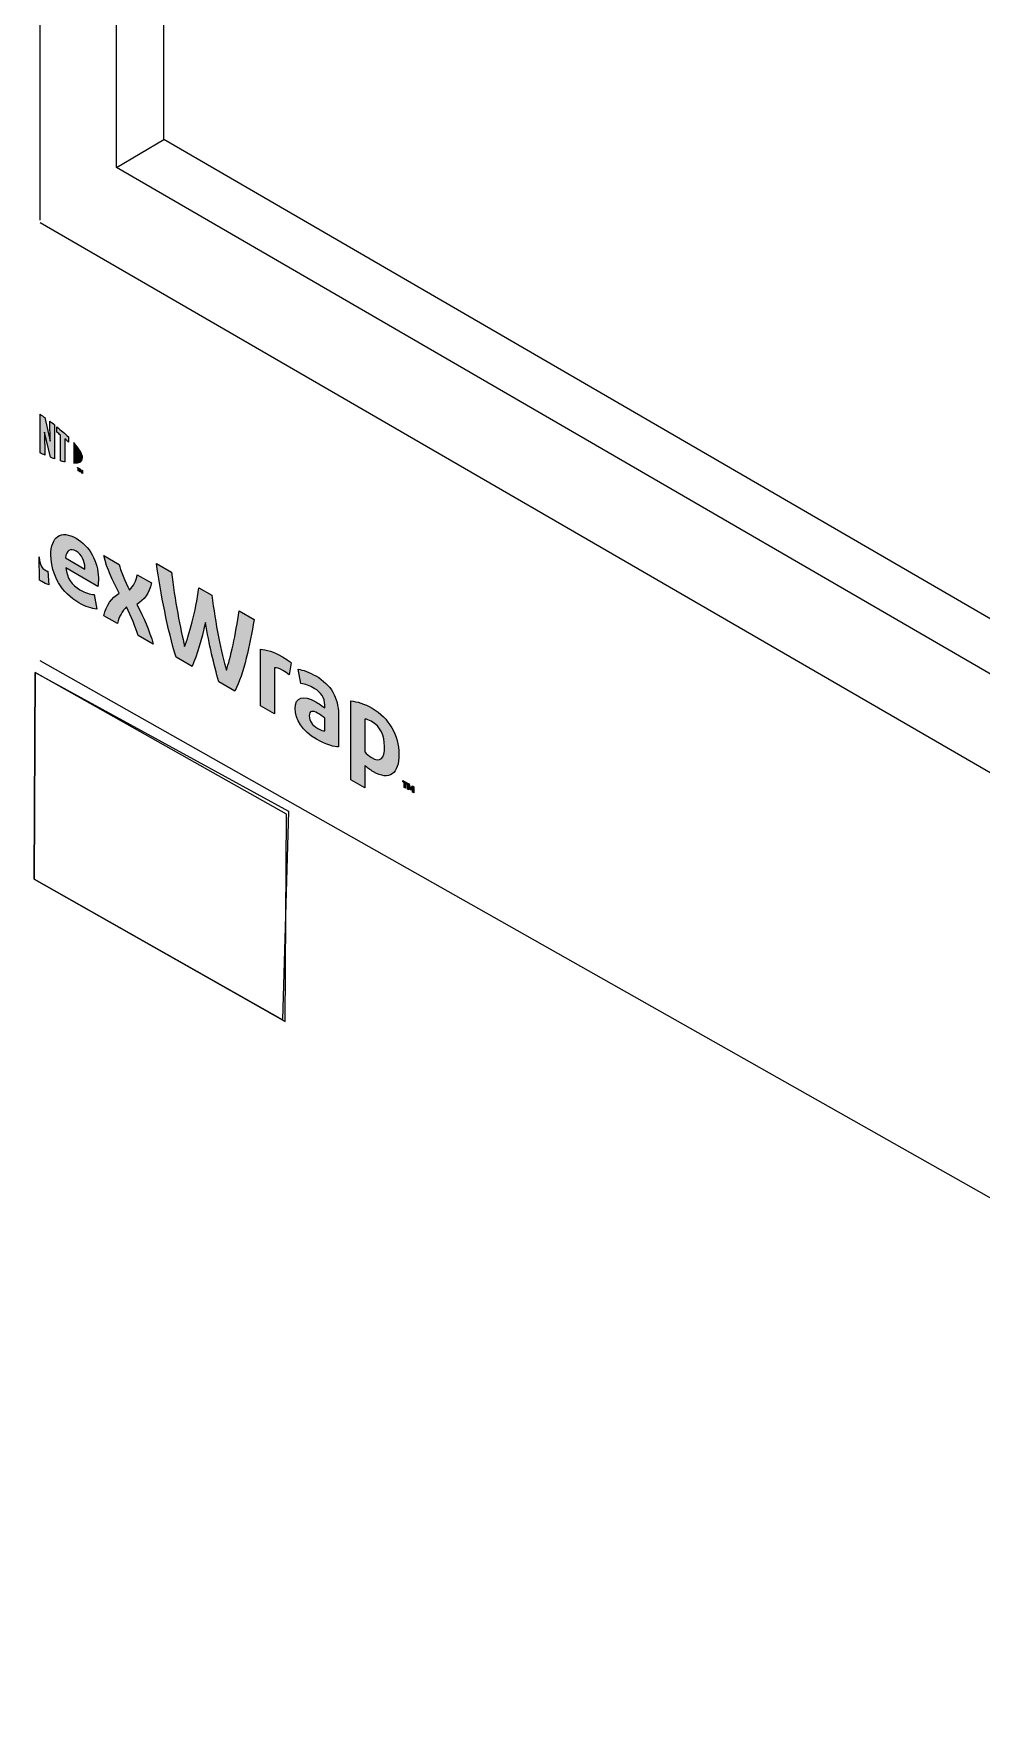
# Model space of a CAD drawing. Header units: inches. Extents: x -20.7 to 76.3, y -55.2 to 19.1.
# Drawn here: x 46.019 to 46.774, y -44.86 to -43.513 of the extents above; entities that cross this region are included whole.
import ezdxf

# ---------------------------------------------------------------- set-up
doc = ezdxf.new("R2010")
doc.units = ezdxf.units.IN
doc.header["$MEASUREMENT"] = 0
doc.linetypes.add('AI-Linetype-7', pattern=[1.199738, 0.599869, -0.119974, 0.119974, -0.119974, 0.119974, -0.119974])
for name, color, linetype, lineweight in [('G-ANNO-TTLB', 7, 'Continuous', 0), ('TYVEK', 7, 'Continuous', 0), ('wall scratch', 7, 'Continuous', 0)]:
    doc.layers.add(name, color=color, linetype=linetype, lineweight=lineweight)

# ---------------------------------------------------------------- blocks, each defined once
blk = doc.blocks.new('Block_118')
at = {"layer": 'TYVEK', "color": 1, "lineweight": 25, "true_color": 0xff0000}
for points in [[(45.7603, -43.6069)], [(47.2694, -44.4799)]]:
    blk.add_lwpolyline(points, dxfattribs=at)
blk = doc.blocks.new('Block_119')
at = {"layer": 'TYVEK', "color": 4, "lineweight": 25, "true_color": 0x00ffff}
for points in [[(46.748, -43.7249)], [(46.4658, -43.8861)]]:
    blk.add_lwpolyline(points, dxfattribs=at)
blk = doc.blocks.new('Block_123')
at = {"layer": 'TYVEK', "true_color": 0x003b71, "transparency": 33554687}
h = blk.add_hatch(color=156, dxfattribs=at)
h.dxf.hatch_style = 2
edge = h.paths.add_edge_path()
edge.add_spline(control_points=[(46.2881, -44.0894), (46.2857, -44.088), (46.2844, -44.0867), (46.2828, -44.085), (46.2828, -44.085), (46.2828, -44.0588), (46.2828, -44.0588), (46.2845, -44.059), (46.286, -44.0594), (46.288, -44.0606), (46.2955, -44.0648), (46.2985, -44.0722), (46.2985, -44.0807), (46.2986, -44.0904), (46.2953, -44.0935), (46.2881, -44.0894)], knot_values=[0, 0, 0, 0, 1, 1, 1, 2, 2, 2, 3, 3, 3, 4, 4, 4, 5, 5, 5, 5], degree=3, periodic=0)
edge = h.paths.add_edge_path()
edge.add_spline(control_points=[(46.2886, -44.0501), (46.2827, -44.0468), (46.2762, -44.0447), (46.2716, -44.0444), (46.2716, -44.0444), (46.2718, -44.1071), (46.2718, -44.1071), (46.2718, -44.1071), (46.2829, -44.1135), (46.2829, -44.1135), (46.2829, -44.1135), (46.2828, -44.0957), (46.2828, -44.0957), (46.2849, -44.0978), (46.2869, -44.0992), (46.2898, -44.1008), (46.3025, -44.1082), (46.3101, -44.1023), (46.31, -44.0868), (46.31, -44.0718), (46.302, -44.0578), (46.2886, -44.0501)], knot_values=[0, 0, 0, 0, 1, 1, 1, 2, 2, 2, 3, 3, 3, 4, 4, 4, 5, 5, 5, 6, 6, 6, 7, 7, 7, 7], degree=3, periodic=0)
h = blk.add_hatch(color=156, dxfattribs=at)
h.dxf.hatch_style = 2
edge = h.paths.add_edge_path()
edge.add_spline(control_points=[(46.313, -44.1076), (46.313, -44.1076), (46.313, -44.1087), (46.313, -44.1087), (46.313, -44.1087), (46.3141, -44.1093), (46.3141, -44.1093), (46.3141, -44.1093), (46.3142, -44.1132), (46.3142, -44.1132), (46.3142, -44.1132), (46.3153, -44.1137), (46.3153, -44.1137), (46.3153, -44.1137), (46.3153, -44.11), (46.3153, -44.11), (46.3153, -44.11), (46.3164, -44.1106), (46.3164, -44.1106), (46.3164, -44.1106), (46.3164, -44.1095), (46.3164, -44.1095), (46.3164, -44.1095), (46.313, -44.1076), (46.313, -44.1076)], knot_values=[0, 0, 0, 0, 1, 1, 1, 2, 2, 2, 3, 3, 3, 4, 4, 4, 5, 5, 5, 6, 6, 6, 7, 7, 7, 8, 8, 8, 8], degree=3, periodic=0)
edge = h.paths.add_edge_path()
edge.add_spline(control_points=[(46.3206, -44.112), (46.3202, -44.1129), (46.3198, -44.1135), (46.3193, -44.114), (46.3189, -44.113), (46.3185, -44.1119), (46.3181, -44.1105), (46.3181, -44.1105), (46.3169, -44.1098), (46.3169, -44.1098), (46.3169, -44.1098), (46.3169, -44.1146), (46.3169, -44.1146), (46.3169, -44.1146), (46.318, -44.1152), (46.318, -44.1152), (46.318, -44.1152), (46.318, -44.1131), (46.318, -44.1131), (46.318, -44.1131), (46.3179, -44.1122), (46.3179, -44.1122), (46.3183, -44.1132), (46.3187, -44.1141), (46.319, -44.1149), (46.319, -44.1149), (46.3197, -44.1154), (46.3197, -44.1154), (46.32, -44.115), (46.3204, -44.1144), (46.3208, -44.1139), (46.3208, -44.1139), (46.3207, -44.1146), (46.3207, -44.1146), (46.3207, -44.1146), (46.3207, -44.1169), (46.3207, -44.1169), (46.3207, -44.1169), (46.3218, -44.1175), (46.3218, -44.1175), (46.3218, -44.1175), (46.3218, -44.1127), (46.3218, -44.1127), (46.3218, -44.1127), (46.3206, -44.112), (46.3206, -44.112)], knot_values=[0, 0, 0, 0, 1, 1, 1, 2, 2, 2, 3, 3, 3, 4, 4, 4, 5, 5, 5, 6, 6, 6, 7, 7, 7, 8, 8, 8, 9, 9, 9, 10, 10, 10, 11, 11, 11, 12, 12, 12, 13, 13, 13, 14, 14, 14, 15, 15, 15, 15], degree=3, periodic=0)
at = {"layer": 'TYVEK'}
for points, knots in [([(46.2886, -44.0501), (46.2827, -44.0468), (46.2762, -44.0447), (46.2716, -44.0444), (46.2716, -44.0444), (46.2718, -44.1071), (46.2718, -44.1071), (46.2718, -44.1071), (46.2829, -44.1135), (46.2829, -44.1135), (46.2829, -44.1135), (46.2828, -44.0957), (46.2828, -44.0957), (46.2849, -44.0978), (46.2869, -44.0992), (46.2898, -44.1008), (46.3025, -44.1082), (46.3101, -44.1023), (46.31, -44.0868), (46.31, -44.0718), (46.302, -44.0578), (46.2886, -44.0501)], [0, 0, 0, 0, 1, 1, 1, 2, 2, 2, 3, 3, 3, 4, 4, 4, 5, 5, 5, 6, 6, 6, 7, 7, 7, 7]), ([(46.2881, -44.0894), (46.2857, -44.088), (46.2844, -44.0867), (46.2828, -44.085), (46.2828, -44.085), (46.2828, -44.0588), (46.2828, -44.0588), (46.2845, -44.059), (46.286, -44.0594), (46.288, -44.0606), (46.2955, -44.0648), (46.2985, -44.0722), (46.2985, -44.0807), (46.2986, -44.0904), (46.2953, -44.0935), (46.2881, -44.0894)], [0, 0, 0, 0, 1, 1, 1, 2, 2, 2, 3, 3, 3, 4, 4, 4, 5, 5, 5, 5]), ([(46.313, -44.1076), (46.313, -44.1076), (46.313, -44.1087), (46.313, -44.1087), (46.313, -44.1087), (46.3141, -44.1093), (46.3141, -44.1093), (46.3141, -44.1093), (46.3142, -44.1132), (46.3142, -44.1132), (46.3142, -44.1132), (46.3153, -44.1137), (46.3153, -44.1137), (46.3153, -44.1137), (46.3153, -44.11), (46.3153, -44.11), (46.3153, -44.11), (46.3164, -44.1106), (46.3164, -44.1106), (46.3164, -44.1106), (46.3164, -44.1095), (46.3164, -44.1095), (46.3164, -44.1095), (46.313, -44.1076), (46.313, -44.1076)], [0, 0, 0, 0, 1, 1, 1, 2, 2, 2, 3, 3, 3, 4, 4, 4, 5, 5, 5, 6, 6, 6, 7, 7, 7, 8, 8, 8, 8]), ([(46.3206, -44.112), (46.3202, -44.1129), (46.3198, -44.1135), (46.3193, -44.114), (46.3189, -44.113), (46.3185, -44.1119), (46.3181, -44.1105), (46.3181, -44.1105), (46.3169, -44.1098), (46.3169, -44.1098), (46.3169, -44.1098), (46.3169, -44.1146), (46.3169, -44.1146), (46.3169, -44.1146), (46.318, -44.1152), (46.318, -44.1152), (46.318, -44.1152), (46.318, -44.1131), (46.318, -44.1131), (46.318, -44.1131), (46.3179, -44.1122), (46.3179, -44.1122), (46.3183, -44.1132), (46.3187, -44.1141), (46.319, -44.1149), (46.319, -44.1149), (46.3197, -44.1154), (46.3197, -44.1154), (46.32, -44.115), (46.3204, -44.1144), (46.3208, -44.1139), (46.3208, -44.1139), (46.3207, -44.1146), (46.3207, -44.1146), (46.3207, -44.1146), (46.3207, -44.1169), (46.3207, -44.1169), (46.3207, -44.1169), (46.3218, -44.1175), (46.3218, -44.1175), (46.3218, -44.1175), (46.3218, -44.1127), (46.3218, -44.1127), (46.3218, -44.1127), (46.3206, -44.112), (46.3206, -44.112)], [0, 0, 0, 0, 1, 1, 1, 2, 2, 2, 3, 3, 3, 4, 4, 4, 5, 5, 5, 6, 6, 6, 7, 7, 7, 8, 8, 8, 9, 9, 9, 10, 10, 10, 11, 11, 11, 12, 12, 12, 13, 13, 13, 14, 14, 14, 15, 15, 15, 15])]:
    blk.add_open_spline(points, degree=3, knots=knots, dxfattribs=at)
blk = doc.blocks.new('Block_122')
at = {"layer": 'TYVEK'}
blk.add_blockref('Block_123', (0, 0), dxfattribs=at)
blk = doc.blocks.new('Block_129')
at = {"layer": 'TYVEK', "color": 4, "lineweight": 25, "true_color": 0x00ffff}
blk.add_lwpolyline([(47.1721, -44.6612), (46.0243, -44.0125), (46.0243, -44.0125)], dxfattribs=at)
blk = doc.blocks.new('Block_131')
at = {"layer": 'TYVEK', "true_color": 0x003b71, "transparency": 33554687}
h = blk.add_hatch(color=156, dxfattribs=at)
h.dxf.hatch_style = 2
edge = h.paths.add_edge_path()
edge.add_spline(control_points=[(46.0598, -43.9394), (46.0598, -43.9394), (46.0443, -43.9304), (46.0443, -43.9304), (46.0451, -43.9245), (46.0481, -43.9225), (46.0529, -43.9251), (46.0573, -43.9277), (46.0598, -43.933), (46.0598, -43.9382), (46.0598, -43.9382), (46.0598, -43.9394), (46.0598, -43.9394)], knot_values=[0, 0, 0, 0, 1, 1, 1, 2, 2, 2, 3, 3, 3, 4, 4, 4, 4], degree=3, periodic=0)
edge = h.paths.add_edge_path()
edge.add_spline(control_points=[(46.0706, -43.9463), (46.0705, -43.9337), (46.0635, -43.921), (46.0529, -43.9148), (46.0409, -43.908), (46.0327, -43.9134), (46.0327, -43.9283), (46.0328, -43.944), (46.0417, -43.9587), (46.0549, -43.9662), (46.0602, -43.9693), (46.0655, -43.971), (46.0692, -43.9712), (46.0692, -43.9712), (46.0673, -43.9597), (46.0673, -43.9597), (46.0638, -43.9594), (46.06, -43.9583), (46.0559, -43.9559), (46.0494, -43.9521), (46.0456, -43.9466), (46.0445, -43.9384), (46.0445, -43.9384), (46.0702, -43.9532), (46.0702, -43.9532), (46.0704, -43.9515), (46.0706, -43.9491), (46.0706, -43.9463)], knot_values=[0, 0, 0, 0, 1, 1, 1, 2, 2, 2, 3, 3, 3, 4, 4, 4, 5, 5, 5, 6, 6, 6, 7, 7, 7, 8, 8, 8, 9, 9, 9, 9], degree=3, periodic=0)
h = blk.add_hatch(color=156, dxfattribs=at)
h.dxf.hatch_style = 2
edge = h.paths.add_edge_path()
edge.add_spline(control_points=[(46.0303, -43.9411), (46.0295, -43.9409), (46.0287, -43.9405), (46.0279, -43.94), (46.0256, -43.9387), (46.0243, -43.9365), (46.0238, -43.9335), (46.0236, -43.9324), (46.0235, -43.9311), (46.0235, -43.9297), (46.0235, -43.9297), (46.0236, -43.9482), (46.0236, -43.9482), (46.0242, -43.9486), (46.0247, -43.9489), (46.0254, -43.9493), (46.027, -43.9503), (46.0296, -43.9513), (46.0311, -43.9519), (46.0311, -43.9519), (46.0303, -43.9411), (46.0303, -43.9411)], knot_values=[0, 0, 0, 0, 1, 1, 1, 2, 2, 2, 3, 3, 3, 4, 4, 4, 5, 5, 5, 6, 6, 6, 7, 7, 7, 7], degree=3, periodic=0)
h = blk.add_hatch(color=156, dxfattribs=at)
h.dxf.hatch_style = 2
edge = h.paths.add_edge_path()
edge.add_spline(control_points=[(46.1011, -43.9675), (46.1072, -43.9638), (46.1108, -43.959), (46.1129, -43.9504), (46.1129, -43.9504), (46.1014, -43.9439), (46.1014, -43.9439), (46.1009, -43.9488), (46.0983, -43.9528), (46.0953, -43.9563), (46.0917, -43.9489), (46.0881, -43.9404), (46.087, -43.9356), (46.087, -43.9356), (46.0749, -43.9286), (46.0749, -43.9286), (46.0775, -43.9394), (46.0818, -43.9484), (46.0872, -43.9585), (46.0807, -43.9626), (46.077, -43.9679), (46.0749, -43.9766), (46.0749, -43.9766), (46.0858, -43.9828), (46.0858, -43.9828), (46.0869, -43.9768), (46.0899, -43.9729), (46.0929, -43.9695), (46.0964, -43.9766), (46.1005, -43.986), (46.1022, -43.9923), (46.1022, -43.9923), (46.1143, -43.9992), (46.1143, -43.9992), (46.111, -43.9874), (46.107, -43.9785), (46.1011, -43.9675)], knot_values=[0, 0, 0, 0, 1, 1, 1, 2, 2, 2, 3, 3, 3, 4, 4, 4, 5, 5, 5, 6, 6, 6, 7, 7, 7, 8, 8, 8, 9, 9, 9, 10, 10, 10, 11, 11, 11, 12, 12, 12, 12], degree=3, periodic=0)
h = blk.add_hatch(color=156, dxfattribs=at)
h.dxf.hatch_style = 2
edge = h.paths.add_edge_path()
edge.add_spline(control_points=[(46.1826, -43.9727), (46.1802, -43.9911), (46.1757, -44.0108), (46.1725, -44.0199), (46.1688, -44.0068), (46.1635, -43.9821), (46.161, -43.9602), (46.161, -43.9602), (46.1506, -43.9542), (46.1506, -43.9542), (46.1482, -43.9734), (46.1428, -43.9919), (46.1393, -44.0009), (46.136, -43.988), (46.1313, -43.963), (46.1287, -43.9418), (46.1287, -43.9418), (46.1169, -43.935), (46.1169, -43.935), (46.12, -43.9586), (46.1259, -43.9878), (46.1324, -44.0096), (46.1324, -44.0096), (46.1452, -44.017), (46.1452, -44.017), (46.1493, -44.0075), (46.1527, -43.9958), (46.1558, -43.982), (46.1588, -43.9992), (46.1625, -44.0151), (46.1665, -44.0292), (46.1665, -44.0292), (46.1794, -44.0365), (46.1794, -44.0365), (46.1862, -44.0225), (46.1915, -43.9997), (46.1946, -43.9796), (46.1946, -43.9796), (46.1826, -43.9727), (46.1826, -43.9727)], knot_values=[0, 0, 0, 0, 1, 1, 1, 2, 2, 2, 3, 3, 3, 4, 4, 4, 5, 5, 5, 6, 6, 6, 7, 7, 7, 8, 8, 8, 9, 9, 9, 10, 10, 10, 11, 11, 11, 12, 12, 12, 13, 13, 13, 13], degree=3, periodic=0)
h = blk.add_hatch(color=156, dxfattribs=at)
h.dxf.hatch_style = 2
edge = h.paths.add_edge_path()
edge.add_spline(control_points=[(46.2167, -44.0089), (46.2108, -44.0055), (46.204, -44.0032), (46.1996, -44.0032), (46.1996, -44.0032), (46.1997, -44.0482), (46.1997, -44.0482), (46.1997, -44.0482), (46.2109, -44.0547), (46.2109, -44.0547), (46.2109, -44.0547), (46.2108, -44.0179), (46.2108, -44.0179), (46.2126, -44.0179), (46.2146, -44.0183), (46.2176, -44.0201), (46.2193, -44.0211), (46.2211, -44.0223), (46.2225, -44.0237), (46.2225, -44.0237), (46.2241, -44.0139), (46.2241, -44.0139), (46.2225, -44.0125), (46.2196, -44.0106), (46.2167, -44.0089)], knot_values=[0, 0, 0, 0, 1, 1, 1, 2, 2, 2, 3, 3, 3, 4, 4, 4, 5, 5, 5, 6, 6, 6, 7, 7, 7, 8, 8, 8, 8], degree=3, periodic=0)
h = blk.add_hatch(color=156, dxfattribs=at)
h.dxf.hatch_style = 2
edge = h.paths.add_edge_path()
edge.add_spline(control_points=[(46.251, -44.0682), (46.2498, -44.0683), (46.2477, -44.0677), (46.2453, -44.0662), (46.2409, -44.0637), (46.2386, -44.0603), (46.2385, -44.0563), (46.2385, -44.0519), (46.2414, -44.0519), (46.2452, -44.0541), (46.2471, -44.0551), (46.2491, -44.0566), (46.251, -44.0581), (46.251, -44.0581), (46.251, -44.0682), (46.251, -44.0682)], knot_values=[0, 0, 0, 0, 1, 1, 1, 2, 2, 2, 3, 3, 3, 4, 4, 4, 5, 5, 5, 5], degree=3, periodic=0)
edge = h.paths.add_edge_path()
edge.add_spline(control_points=[(46.2618, -44.0548), (46.2618, -44.0421), (46.2559, -44.0314), (46.2439, -44.0245), (46.2389, -44.0216), (46.2333, -44.0195), (46.2298, -44.0192), (46.2298, -44.0192), (46.2318, -44.0305), (46.2318, -44.0305), (46.2352, -44.0309), (46.239, -44.0324), (46.2426, -44.0344), (46.248, -44.0376), (46.2509, -44.0419), (46.251, -44.0476), (46.251, -44.0476), (46.251, -44.0499), (46.251, -44.0499), (46.2489, -44.0484), (46.246, -44.0464), (46.2437, -44.045), (46.2339, -44.0395), (46.2273, -44.0411), (46.2273, -44.0505), (46.2273, -44.0589), (46.233, -44.0685), (46.2442, -44.0749), (46.2524, -44.0796), (46.2586, -44.081), (46.2619, -44.081), (46.2619, -44.081), (46.2618, -44.0548), (46.2618, -44.0548)], knot_values=[0, 0, 0, 0, 1, 1, 1, 2, 2, 2, 3, 3, 3, 4, 4, 4, 5, 5, 5, 6, 6, 6, 7, 7, 7, 8, 8, 8, 9, 9, 9, 10, 10, 10, 11, 11, 11, 11], degree=3, periodic=0)
at = {"layer": 'TYVEK'}
for points, knots in [([(46.0706, -43.9463), (46.0705, -43.9337), (46.0635, -43.921), (46.0529, -43.9148), (46.0409, -43.908), (46.0327, -43.9134), (46.0327, -43.9283), (46.0328, -43.944), (46.0417, -43.9587), (46.0549, -43.9662), (46.0602, -43.9693), (46.0655, -43.971), (46.0692, -43.9712), (46.0692, -43.9712), (46.0673, -43.9597), (46.0673, -43.9597), (46.0638, -43.9594), (46.06, -43.9583), (46.0559, -43.9559), (46.0494, -43.9521), (46.0456, -43.9466), (46.0445, -43.9384), (46.0445, -43.9384), (46.0702, -43.9532), (46.0702, -43.9532), (46.0704, -43.9515), (46.0706, -43.9491), (46.0706, -43.9463)], [0, 0, 0, 0, 1, 1, 1, 2, 2, 2, 3, 3, 3, 4, 4, 4, 5, 5, 5, 6, 6, 6, 7, 7, 7, 8, 8, 8, 9, 9, 9, 9]), ([(46.0303, -43.9411), (46.0295, -43.9409), (46.0287, -43.9405), (46.0279, -43.94), (46.0256, -43.9387), (46.0243, -43.9365), (46.0238, -43.9335), (46.0236, -43.9324), (46.0235, -43.9311), (46.0235, -43.9297), (46.0235, -43.9297), (46.0236, -43.9482), (46.0236, -43.9482), (46.0242, -43.9486), (46.0247, -43.9489), (46.0254, -43.9493), (46.027, -43.9503), (46.0296, -43.9513), (46.0311, -43.9519), (46.0311, -43.9519), (46.0303, -43.9411), (46.0303, -43.9411)], [0, 0, 0, 0, 1, 1, 1, 2, 2, 2, 3, 3, 3, 4, 4, 4, 5, 5, 5, 6, 6, 6, 7, 7, 7, 7]), ([(46.0598, -43.9394), (46.0598, -43.9394), (46.0443, -43.9304), (46.0443, -43.9304), (46.0451, -43.9245), (46.0481, -43.9225), (46.0529, -43.9251), (46.0573, -43.9277), (46.0598, -43.933), (46.0598, -43.9382), (46.0598, -43.9382), (46.0598, -43.9394), (46.0598, -43.9394)], [0, 0, 0, 0, 1, 1, 1, 2, 2, 2, 3, 3, 3, 4, 4, 4, 4]), ([(46.1011, -43.9675), (46.1072, -43.9638), (46.1108, -43.959), (46.1129, -43.9504), (46.1129, -43.9504), (46.1014, -43.9439), (46.1014, -43.9439), (46.1009, -43.9488), (46.0983, -43.9528), (46.0953, -43.9563), (46.0917, -43.9489), (46.0881, -43.9404), (46.087, -43.9356), (46.087, -43.9356), (46.0749, -43.9286), (46.0749, -43.9286), (46.0775, -43.9394), (46.0818, -43.9484), (46.0872, -43.9585), (46.0807, -43.9626), (46.077, -43.9679), (46.0749, -43.9766), (46.0749, -43.9766), (46.0858, -43.9828), (46.0858, -43.9828), (46.0869, -43.9768), (46.0899, -43.9729), (46.0929, -43.9695), (46.0964, -43.9766), (46.1005, -43.986), (46.1022, -43.9923), (46.1022, -43.9923), (46.1143, -43.9992), (46.1143, -43.9992), (46.111, -43.9874), (46.107, -43.9785), (46.1011, -43.9675)], [0, 0, 0, 0, 1, 1, 1, 2, 2, 2, 3, 3, 3, 4, 4, 4, 5, 5, 5, 6, 6, 6, 7, 7, 7, 8, 8, 8, 9, 9, 9, 10, 10, 10, 11, 11, 11, 12, 12, 12, 12]), ([(46.1826, -43.9727), (46.1802, -43.9911), (46.1757, -44.0108), (46.1725, -44.0199), (46.1688, -44.0068), (46.1635, -43.9821), (46.161, -43.9602), (46.161, -43.9602), (46.1506, -43.9542), (46.1506, -43.9542), (46.1482, -43.9734), (46.1428, -43.9919), (46.1393, -44.0009), (46.136, -43.988), (46.1313, -43.963), (46.1287, -43.9418), (46.1287, -43.9418), (46.1169, -43.935), (46.1169, -43.935), (46.12, -43.9586), (46.1259, -43.9878), (46.1324, -44.0096), (46.1324, -44.0096), (46.1452, -44.017), (46.1452, -44.017), (46.1493, -44.0075), (46.1527, -43.9958), (46.1558, -43.982), (46.1588, -43.9992), (46.1625, -44.0151), (46.1665, -44.0292), (46.1665, -44.0292), (46.1794, -44.0365), (46.1794, -44.0365), (46.1862, -44.0225), (46.1915, -43.9997), (46.1946, -43.9796), (46.1946, -43.9796), (46.1826, -43.9727), (46.1826, -43.9727)], [0, 0, 0, 0, 1, 1, 1, 2, 2, 2, 3, 3, 3, 4, 4, 4, 5, 5, 5, 6, 6, 6, 7, 7, 7, 8, 8, 8, 9, 9, 9, 10, 10, 10, 11, 11, 11, 12, 12, 12, 13, 13, 13, 13]), ([(46.2167, -44.0089), (46.2108, -44.0055), (46.204, -44.0032), (46.1996, -44.0032), (46.1996, -44.0032), (46.1997, -44.0482), (46.1997, -44.0482), (46.1997, -44.0482), (46.2109, -44.0547), (46.2109, -44.0547), (46.2109, -44.0547), (46.2108, -44.0179), (46.2108, -44.0179), (46.2126, -44.0179), (46.2146, -44.0183), (46.2176, -44.0201), (46.2193, -44.0211), (46.2211, -44.0223), (46.2225, -44.0237), (46.2225, -44.0237), (46.2241, -44.0139), (46.2241, -44.0139), (46.2225, -44.0125), (46.2196, -44.0106), (46.2167, -44.0089)], [0, 0, 0, 0, 1, 1, 1, 2, 2, 2, 3, 3, 3, 4, 4, 4, 5, 5, 5, 6, 6, 6, 7, 7, 7, 8, 8, 8, 8]), ([(46.2618, -44.0548), (46.2618, -44.0421), (46.2559, -44.0314), (46.2439, -44.0245), (46.2389, -44.0216), (46.2333, -44.0195), (46.2298, -44.0192), (46.2298, -44.0192), (46.2318, -44.0305), (46.2318, -44.0305), (46.2352, -44.0309), (46.239, -44.0324), (46.2426, -44.0344), (46.248, -44.0376), (46.2509, -44.0419), (46.251, -44.0476), (46.251, -44.0476), (46.251, -44.0499), (46.251, -44.0499), (46.2489, -44.0484), (46.246, -44.0464), (46.2437, -44.045), (46.2339, -44.0395), (46.2273, -44.0411), (46.2273, -44.0505), (46.2273, -44.0589), (46.233, -44.0685), (46.2442, -44.0749), (46.2524, -44.0796), (46.2586, -44.081), (46.2619, -44.081), (46.2619, -44.081), (46.2618, -44.0548), (46.2618, -44.0548)], [0, 0, 0, 0, 1, 1, 1, 2, 2, 2, 3, 3, 3, 4, 4, 4, 5, 5, 5, 6, 6, 6, 7, 7, 7, 8, 8, 8, 9, 9, 9, 10, 10, 10, 11, 11, 11, 11]), ([(46.251, -44.0682), (46.2498, -44.0683), (46.2477, -44.0677), (46.2453, -44.0662), (46.2409, -44.0637), (46.2386, -44.0603), (46.2385, -44.0563), (46.2385, -44.0519), (46.2414, -44.0519), (46.2452, -44.0541), (46.2471, -44.0551), (46.2491, -44.0566), (46.251, -44.0581), (46.251, -44.0581), (46.251, -44.0682), (46.251, -44.0682)], [0, 0, 0, 0, 1, 1, 1, 2, 2, 2, 3, 3, 3, 4, 4, 4, 5, 5, 5, 5])]:
    blk.add_open_spline(points, degree=3, knots=knots, dxfattribs=at)
blk = doc.blocks.new('Block_132')
at = {"layer": 'TYVEK', "true_color": 0x003b71, "transparency": 33554687}
h = blk.add_hatch(color=156, dxfattribs=at)
h.dxf.hatch_style = 2
edge = h.paths.add_edge_path()
edge.add_spline(control_points=[(46.0322, -43.8375), (46.0322, -43.8375), (46.0279, -43.8187), (46.0279, -43.8187), (46.0267, -43.8179), (46.0253, -43.8169), (46.0242, -43.8161), (46.0242, -43.8161), (46.0242, -43.8469), (46.0242, -43.8469), (46.025, -43.8473), (46.027, -43.8482), (46.028, -43.8486), (46.028, -43.8486), (46.0276, -43.8303), (46.0276, -43.8303), (46.0276, -43.8303), (46.0323, -43.8503), (46.0323, -43.8503), (46.0332, -43.8507), (46.0347, -43.8513), (46.0356, -43.8516), (46.0356, -43.8516), (46.0355, -43.8245), (46.0355, -43.8245), (46.0346, -43.8237), (46.0328, -43.8224), (46.0319, -43.8217), (46.0319, -43.8217), (46.0322, -43.8375), (46.0322, -43.8375)], knot_values=[0, 0, 0, 0, 1, 1, 1, 2, 2, 2, 3, 3, 3, 4, 4, 4, 5, 5, 5, 6, 6, 6, 7, 7, 7, 8, 8, 8, 9, 9, 9, 10, 10, 10, 10], degree=3, periodic=0)
h = blk.add_hatch(color=156, dxfattribs=at)
h.dxf.hatch_style = 2
edge = h.paths.add_edge_path()
edge.add_spline(control_points=[(46.0375, -43.8304), (46.0385, -43.8311), (46.0394, -43.8319), (46.0403, -43.8327), (46.0403, -43.8327), (46.0404, -43.8531), (46.0404, -43.8531), (46.0412, -43.8534), (46.0428, -43.8538), (46.0439, -43.8541), (46.0439, -43.8541), (46.0438, -43.8356), (46.0438, -43.8356), (46.0449, -43.8365), (46.0458, -43.8374), (46.0467, -43.8382), (46.0467, -43.8382), (46.0467, -43.8342), (46.0467, -43.8342), (46.0439, -43.8315), (46.0409, -43.8289), (46.0375, -43.8261), (46.0375, -43.8261), (46.0375, -43.8304), (46.0375, -43.8304)], knot_values=[0, 0, 0, 0, 1, 1, 1, 2, 2, 2, 3, 3, 3, 4, 4, 4, 5, 5, 5, 6, 6, 6, 7, 7, 7, 8, 8, 8, 8], degree=3, periodic=0)
h = blk.add_hatch(color=156, dxfattribs=at)
h.dxf.hatch_style = 2
edge = h.paths.add_edge_path()
edge.add_spline(control_points=[(46.0579, -43.8508), (46.0579, -43.8539), (46.0554, -43.8552), (46.0509, -43.8551), (46.0509, -43.8551), (46.0509, -43.8386), (46.0509, -43.8386), (46.0553, -43.8436), (46.0579, -43.8478), (46.0579, -43.8508)], knot_values=[0, 0, 0, 0, 1, 1, 1, 2, 2, 2, 3, 3, 3, 3], degree=3, periodic=0)
h = blk.add_hatch(color=156, dxfattribs=at)
h.dxf.hatch_style = 2
edge = h.paths.add_edge_path()
edge.add_spline(control_points=[(46.0538, -43.8584), (46.0538, -43.8584), (46.0538, -43.8588), (46.0538, -43.8588), (46.0538, -43.8588), (46.0544, -43.8591), (46.0544, -43.8591), (46.0544, -43.8591), (46.0544, -43.8611), (46.0544, -43.8611), (46.0544, -43.8611), (46.0548, -43.8614), (46.0548, -43.8614), (46.0548, -43.8614), (46.0548, -43.8594), (46.0548, -43.8594), (46.0548, -43.8594), (46.0554, -43.8597), (46.0554, -43.8597), (46.0554, -43.8597), (46.0554, -43.8593), (46.0554, -43.8593), (46.0554, -43.8593), (46.0538, -43.8584), (46.0538, -43.8584)], knot_values=[0, 0, 0, 0, 1, 1, 1, 2, 2, 2, 3, 3, 3, 4, 4, 4, 5, 5, 5, 6, 6, 6, 7, 7, 7, 8, 8, 8, 8], degree=3, periodic=0)
edge = h.paths.add_edge_path()
edge.add_spline(control_points=[(46.0575, -43.8606), (46.0575, -43.8606), (46.0569, -43.8613), (46.0569, -43.8613), (46.0569, -43.8613), (46.0562, -43.8598), (46.0562, -43.8598), (46.0562, -43.8598), (46.0558, -43.8596), (46.0558, -43.8596), (46.0558, -43.8596), (46.0558, -43.862), (46.0558, -43.862), (46.0558, -43.862), (46.0562, -43.8622), (46.0562, -43.8622), (46.0562, -43.8622), (46.0562, -43.8605), (46.0562, -43.8605), (46.0562, -43.8605), (46.0569, -43.862), (46.0569, -43.862), (46.0569, -43.862), (46.0575, -43.8613), (46.0575, -43.8613), (46.0575, -43.8613), (46.0575, -43.863), (46.0575, -43.863), (46.0575, -43.863), (46.0579, -43.8632), (46.0579, -43.8632), (46.0579, -43.8632), (46.0579, -43.8608), (46.0579, -43.8608), (46.0579, -43.8608), (46.0575, -43.8606), (46.0575, -43.8606)], knot_values=[0, 0, 0, 0, 1, 1, 1, 2, 2, 2, 3, 3, 3, 4, 4, 4, 5, 5, 5, 6, 6, 6, 7, 7, 7, 8, 8, 8, 9, 9, 9, 10, 10, 10, 11, 11, 11, 12, 12, 12, 12], degree=3, periodic=0)
at = {"layer": 'TYVEK'}
for points, knots in [([(46.0322, -43.8375), (46.0322, -43.8375), (46.0279, -43.8187), (46.0279, -43.8187), (46.0267, -43.8179), (46.0253, -43.8169), (46.0242, -43.8161), (46.0242, -43.8161), (46.0242, -43.8469), (46.0242, -43.8469), (46.025, -43.8473), (46.027, -43.8482), (46.028, -43.8486), (46.028, -43.8486), (46.0276, -43.8303), (46.0276, -43.8303), (46.0276, -43.8303), (46.0323, -43.8503), (46.0323, -43.8503), (46.0332, -43.8507), (46.0347, -43.8513), (46.0356, -43.8516), (46.0356, -43.8516), (46.0355, -43.8245), (46.0355, -43.8245), (46.0346, -43.8237), (46.0328, -43.8224), (46.0319, -43.8217), (46.0319, -43.8217), (46.0322, -43.8375), (46.0322, -43.8375)], [0, 0, 0, 0, 1, 1, 1, 2, 2, 2, 3, 3, 3, 4, 4, 4, 5, 5, 5, 6, 6, 6, 7, 7, 7, 8, 8, 8, 9, 9, 9, 10, 10, 10, 10]), ([(46.0375, -43.8304), (46.0385, -43.8311), (46.0394, -43.8319), (46.0403, -43.8327), (46.0403, -43.8327), (46.0404, -43.8531), (46.0404, -43.8531), (46.0412, -43.8534), (46.0428, -43.8538), (46.0439, -43.8541), (46.0439, -43.8541), (46.0438, -43.8356), (46.0438, -43.8356), (46.0449, -43.8365), (46.0458, -43.8374), (46.0467, -43.8382), (46.0467, -43.8382), (46.0467, -43.8342), (46.0467, -43.8342), (46.0439, -43.8315), (46.0409, -43.8289), (46.0375, -43.8261), (46.0375, -43.8261), (46.0375, -43.8304), (46.0375, -43.8304)], [0, 0, 0, 0, 1, 1, 1, 2, 2, 2, 3, 3, 3, 4, 4, 4, 5, 5, 5, 6, 6, 6, 7, 7, 7, 8, 8, 8, 8]), ([(46.0579, -43.8508), (46.0579, -43.8539), (46.0554, -43.8552), (46.0509, -43.8551), (46.0509, -43.8551), (46.0509, -43.8386), (46.0509, -43.8386), (46.0553, -43.8436), (46.0579, -43.8478), (46.0579, -43.8508)], [0, 0, 0, 0, 1, 1, 1, 2, 2, 2, 3, 3, 3, 3]), ([(46.0538, -43.8584), (46.0538, -43.8584), (46.0538, -43.8588), (46.0538, -43.8588), (46.0538, -43.8588), (46.0544, -43.8591), (46.0544, -43.8591), (46.0544, -43.8591), (46.0544, -43.8611), (46.0544, -43.8611), (46.0544, -43.8611), (46.0548, -43.8614), (46.0548, -43.8614), (46.0548, -43.8614), (46.0548, -43.8594), (46.0548, -43.8594), (46.0548, -43.8594), (46.0554, -43.8597), (46.0554, -43.8597), (46.0554, -43.8597), (46.0554, -43.8593), (46.0554, -43.8593), (46.0554, -43.8593), (46.0538, -43.8584), (46.0538, -43.8584)], [0, 0, 0, 0, 1, 1, 1, 2, 2, 2, 3, 3, 3, 4, 4, 4, 5, 5, 5, 6, 6, 6, 7, 7, 7, 8, 8, 8, 8]), ([(46.0575, -43.8606), (46.0575, -43.8606), (46.0569, -43.8613), (46.0569, -43.8613), (46.0569, -43.8613), (46.0562, -43.8598), (46.0562, -43.8598), (46.0562, -43.8598), (46.0558, -43.8596), (46.0558, -43.8596), (46.0558, -43.8596), (46.0558, -43.862), (46.0558, -43.862), (46.0558, -43.862), (46.0562, -43.8622), (46.0562, -43.8622), (46.0562, -43.8622), (46.0562, -43.8605), (46.0562, -43.8605), (46.0562, -43.8605), (46.0569, -43.862), (46.0569, -43.862), (46.0569, -43.862), (46.0575, -43.8613), (46.0575, -43.8613), (46.0575, -43.8613), (46.0575, -43.863), (46.0575, -43.863), (46.0575, -43.863), (46.0579, -43.8632), (46.0579, -43.8632), (46.0579, -43.8632), (46.0579, -43.8608), (46.0579, -43.8608), (46.0579, -43.8608), (46.0575, -43.8606), (46.0575, -43.8606)], [0, 0, 0, 0, 1, 1, 1, 2, 2, 2, 3, 3, 3, 4, 4, 4, 5, 5, 5, 6, 6, 6, 7, 7, 7, 8, 8, 8, 9, 9, 9, 10, 10, 10, 11, 11, 11, 12, 12, 12, 12])]:
    blk.add_open_spline(points, degree=3, knots=knots, dxfattribs=at)
blk = doc.blocks.new('Block_130')
at = {"layer": 'TYVEK'}
for name in ['Block_132', 'Block_131']:
    blk.add_blockref(name, (0, 0), dxfattribs=at)
blk = doc.blocks.new('Block_133')
at = {"layer": 'TYVEK', "color": 33, "lineweight": 25, "true_color": 0xcc9966}
for points in [[(46.2006, -43.5527)], [(46.0351, -43.6474)]]:
    blk.add_lwpolyline(points, dxfattribs=at)
blk = doc.blocks.new('Block_134')
at = {"layer": 'TYVEK', "color": 33, "lineweight": 25, "true_color": 0xcc9966}
for points in [[(46.2552, -43.5247)], [(46.0897, -43.6194)]]:
    blk.add_lwpolyline(points, dxfattribs=at)
blk = doc.blocks.new('Block_135')
at = {"layer": 'TYVEK', "color": 33, "lineweight": 25, "true_color": 0xcc9966}
for points in [[(46.2552, -43.5247)], [(47.1686, -44.0388)]]:
    blk.add_lwpolyline(points, dxfattribs=at)
blk = doc.blocks.new('Block_137')
at = {"layer": 'TYVEK', "color": 2, "lineweight": 25, "true_color": 0xffff00}
for points in [[(46.0897, -43.6194)], [(47.1573, -44.2358)]]:
    blk.add_lwpolyline(points, dxfattribs=at)
blk = doc.blocks.new('Block_139')
at = {"layer": 'TYVEK', "color": 3, "lineweight": 25, "true_color": 0x00ff00}
for p, q in [((46.1226, -43.5972), (46.1226, -41.404)), ((47.1187, -44.1749), (46.1226, -43.5972))]:
    blk.add_line(p, q, dxfattribs=at)

msp = doc.modelspace()

# ---------------------------------------------------------------- hatches: boundary and pattern name
at = {"layer": 'G-ANNO-TTLB', "true_color": 0xff00ff, "transparency": 33554687}
h = msp.add_hatch(color=6, dxfattribs=at)
edge = h.paths.add_edge_path()
edge.add_spline(control_points=[(71.8573, -54.9456), (71.8573, -54.9456), (31.1572, -54.9456), (31.1572, -54.9456), (31.1572, -54.9456), (31.1572, -20.8103), (31.1572, -20.8103), (31.1572, -20.8103), (71.8573, -20.8103), (71.8573, -20.8103), (71.8573, -20.8103), (71.8573, -54.9456), (71.8573, -54.9456)], knot_values=[0, 0, 0, 0, 1, 1, 1, 2, 2, 2, 3, 3, 3, 4, 4, 4, 4], degree=3, periodic=0)
edge = h.paths.add_edge_path()
edge.add_spline(control_points=[(31.2823, -20.9353), (31.2823, -20.9353), (31.2823, -54.8205), (31.2823, -54.8205), (31.2823, -54.8205), (71.7322, -54.8205), (71.7322, -54.8205), (71.7322, -54.8205), (71.7322, -20.9353), (71.7322, -20.9353), (71.7322, -20.9353), (31.2823, -20.9353), (31.2823, -20.9353)], knot_values=[0, 0, 0, 0, 1, 1, 1, 2, 2, 2, 3, 3, 3, 4, 4, 4, 4], degree=3, periodic=0)
edge.add_line((31.2823, -20.9353), (31.2823, -20.9353))
at = {"layer": 'TYVEK', "true_color": 0x000000, "transparency": 33554687}
h = msp.add_hatch(dxfattribs=at)
h.set_pattern_fill('_U', color=18, scale=10, angle=45, style=2, pattern_type=0)
h.set_pattern_definition([(45, (0, 0), (-7.071, 7.071), [])])
h.paths.add_polyline_path([(46.2172, -44.2983), (46.0194, -44.1864), (46.0203, -44.0218), (46.2219, -44.1321)])

# ---------------------------------------------------------------- linework, layer by layer
at = {"layer": 'G-ANNO-TTLB'}
for points in [[(71.8573, -54.9456), (71.8573, -54.9456), (31.1572, -54.9456), (31.1572, -54.9456), (31.1572, -54.9456), (31.1572, -20.8103), (31.1572, -20.8103), (31.1572, -20.8103), (71.8573, -20.8103), (71.8573, -20.8103), (71.8573, -20.8103), (71.8573, -54.9456), (71.8573, -54.9456)], [(31.2823, -20.9353), (31.2823, -20.9353), (31.2823, -54.8205), (31.2823, -54.8205), (31.2823, -54.8205), (71.7322, -54.8205), (71.7322, -54.8205), (71.7322, -54.8205), (71.7322, -20.9353), (71.7322, -20.9353), (71.7322, -20.9353), (31.2823, -20.9353), (31.2823, -20.9353)]]:
    msp.add_open_spline(points, degree=3, knots=[0, 0, 0, 0, 1, 1, 1, 2, 2, 2, 3, 3, 3, 4, 4, 4, 4], dxfattribs=at)
at = {"layer": 'TYVEK', "color": 3, "lineweight": 25, "true_color": 0x00ff00}
for p, q in [((46.0242, -43.6616), (46.0242, -41.2719)), ((46.0851, -43.6196), (46.1226, -43.5972)), ((47.1756, -44.3299), (46.0242, -43.6638))]:
    msp.add_line(p, q, dxfattribs=at)
msp.add_lwpolyline([(46.0851, -43.6196), (46.0851, -41.3822), (47.1168, -41.9837), (47.1168, -44.2173), (46.0851, -43.6196)], dxfattribs=at)
at = {"layer": 'TYVEK', "color": 33, "lineweight": 25, "true_color": 0xcc9966}
msp.add_lwpolyline([(46.088, -43.6146)], dxfattribs=at)
at = {"layer": 'TYVEK', "color": 2, "lineweight": 25, "true_color": 0xffff00}
for points in [[(46.0897, -43.6194)], [(46.0351, -43.6474)]]:
    msp.add_lwpolyline(points, dxfattribs=at)
at = {"layer": 'TYVEK', "color": 4, "lineweight": 25, "true_color": 0x00ffff}
msp.add_lwpolyline([(46.0229, -43.6509)], dxfattribs=at)
at = {"layer": 'TYVEK', "color": 1, "lineweight": 25, "true_color": 0xff0000}
msp.add_lwpolyline([(46.0194, -44.1864), (46.2195, -44.2996), (46.2205, -44.1346), (46.0203, -44.0218)], close=True, dxfattribs=at)
at = {"layer": 'TYVEK'}
msp.add_lwpolyline([(46.2172, -44.2983), (46.0194, -44.1864), (46.0203, -44.0218), (46.2219, -44.1321)], close=True, dxfattribs=at)
at = {"layer": 'wall scratch', "color": 252, "linetype": 'AI-Linetype-7', "lineweight": 25, "true_color": 0x848484}
msp.add_lwpolyline([(46.0231, -43.6576)], dxfattribs=at)

# ---------------------------------------------------------------- block references
at = {"layer": 'TYVEK'}
for name in ['Block_139', 'Block_129', 'Block_134', 'Block_135', 'Block_133', 'Block_118', 'Block_137', 'Block_119', 'Block_130', 'Block_122']:
    msp.add_blockref(name, (0, 0), dxfattribs=at)

doc.saveas('drawing.dxf')
